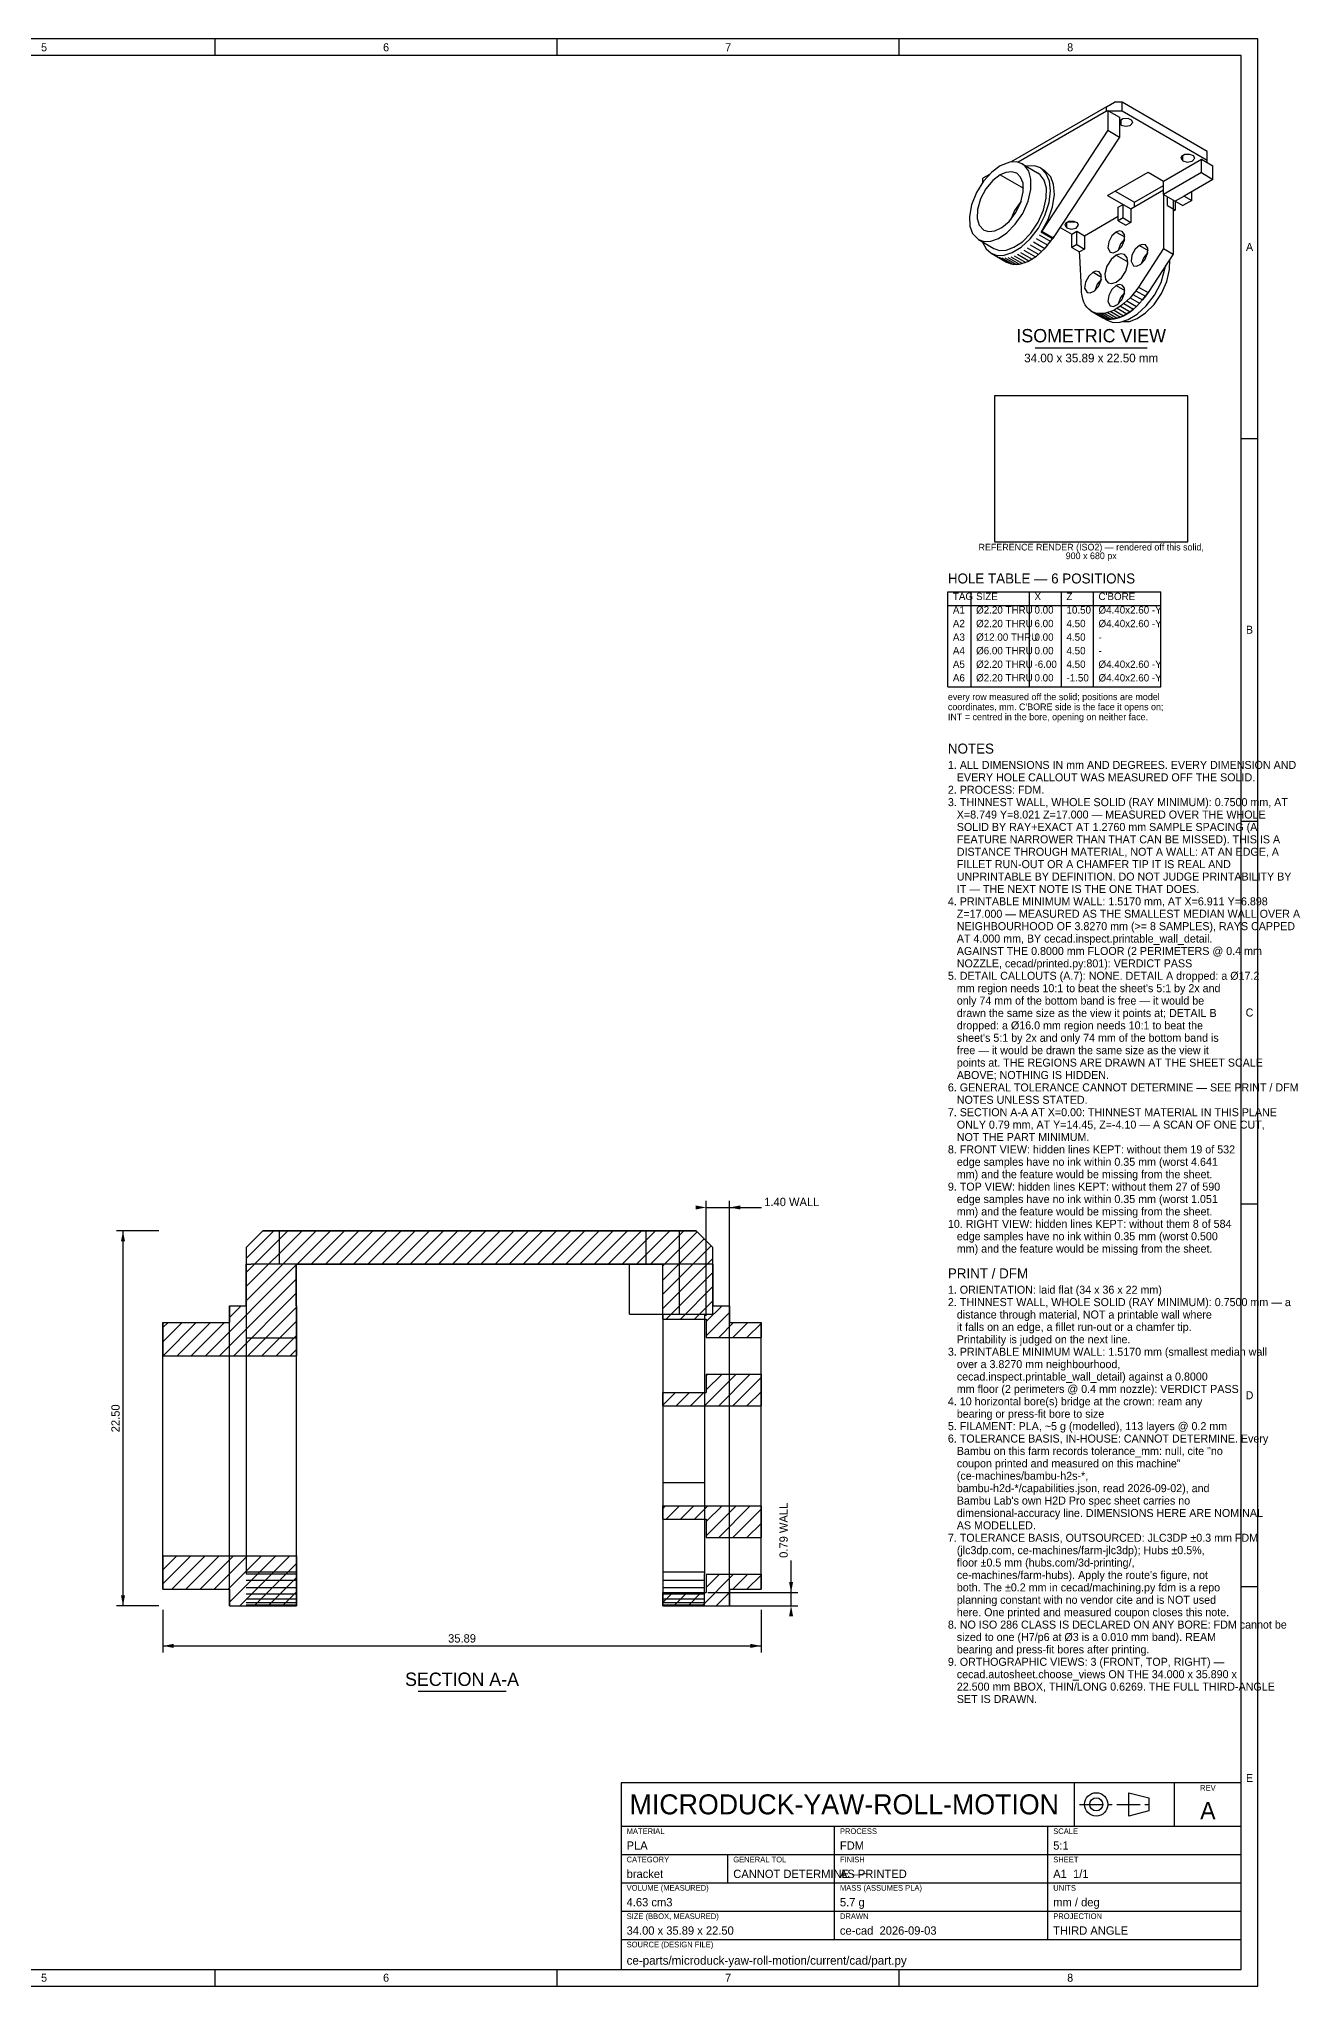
# Model space of a CAD drawing. Header units: millimetres. Extents: x 5 to 849, y 5 to 589.
# Drawn here: x 470 to 849, y 5 to 589 of the extents above; entities that cross this region are included whole.
import ezdxf
from ezdxf.enums import TextEntityAlignment as Align

# ---------------------------------------------------------------- set-up
doc = ezdxf.new("R2010")
doc.units = ezdxf.units.MM
doc.linetypes.add('CENTER', pattern=[11.2, 7, -1.4, 1.4, -1.4])
for name, color, linetype in [('CENTER', 4, 'CENTER'), ('DIM', 3, 'CONTINUOUS'), ('FRAME', 7, 'CONTINUOUS'), ('HATCH', 5, 'CONTINUOUS'), ('SECTION', 7, 'CONTINUOUS'), ('TEXT', 3, 'CONTINUOUS'), ('TITLE', 7, 'CONTINUOUS'), ('VISIBLE', 7, 'CONTINUOUS')]:
    doc.layers.add(name, color=color, linetype=linetype)

msp = doc.modelspace()

# ---------------------------------------------------------------- linework, layer by layer
at = {"layer": 'CENTER'}
msp.add_line((782.5, 59.5), (804.75, 59.5), dxfattribs=at)
at = {"layer": 'DIM'}
for p, q in [((670.5, 206.006247), (670.5, 240.525)), ((677.5, 206.006247), (677.5, 240.525)), ((670.5, 238.525), (677.5, 238.525)), ((677.5, 238.525), (687.1, 238.525)), ((506.3, 231.525), (493.5, 231.525)), ((495.5, 119.025), (495.5, 231.525)), ((695.95, 123.025), (695.95, 132.625)), ((670.952704, 123.025), (697.95, 123.025)), ((695.95, 119.067585), (695.95, 123.025)), ((506.3, 119.025), (493.5, 119.025)), ((507.5, 117.825), (507.5, 105.025)), ((670.952704, 119.067585), (697.95, 119.067585)), ((686.95, 117.825), (686.95, 105.025)), ((507.5, 107.025), (686.95, 107.025))]:
    msp.add_line(p, q, dxfattribs=at)
for points in [[(670.5, 238.525), (667.3, 239.133), (667.3, 237.917)], [(677.5, 238.525), (680.7, 237.917), (680.7, 239.133)], [(495.5, 231.525), (494.892, 228.325), (496.108, 228.325)], [(695.95, 123.025), (696.558, 126.225), (695.342, 126.225)], [(495.5, 119.025), (496.108, 122.225), (494.892, 122.225)], [(695.95, 119.067585), (695.342, 115.867585), (696.558, 115.867585)], [(507.5, 107.025), (510.7, 106.417), (510.7, 107.633)], [(686.95, 107.025), (683.75, 107.633), (683.75, 106.417)]]:
    msp.add_solid(points, dxfattribs=at)
at = {"layer": 'FRAME'}
for p, q in [((831, 584), (10, 584)), ((831, 10), (831, 584)), ((831, 66), (645, 66)), ((645, 66), (645, 10)), ((831, 10), (831, 66)), ((10, 10), (831, 10)), ((645, 10), (831, 10))]:
    msp.add_line(p, q, dxfattribs=at)
at = {"layer": 'HATCH'}
for p, q in [((532.5, 210.537994), (553.487006, 231.525)), ((532.5, 214.780635), (549.244365, 231.525)), ((532.5, 219.023275), (545.001725, 231.525)), ((532.5, 223.265916), (540.759084, 231.525)), ((547.729647, 221.525), (557.729647, 231.525)), ((551.972288, 221.525), (561.972288, 231.525)), ((556.214928, 221.525), (566.214928, 231.525)), ((560.457569, 221.525), (570.457569, 231.525)), ((564.70021, 221.525), (574.70021, 231.525)), ((568.94285, 221.525), (578.94285, 231.525)), ((573.185491, 221.525), (583.185491, 231.525)), ((577.428132, 221.525), (587.428132, 231.525)), ((581.670772, 221.525), (591.670772, 231.525)), ((585.913413, 221.525), (595.913413, 231.525)), ((590.156054, 221.525), (600.156054, 231.525)), ((594.398694, 221.525), (604.398694, 231.525)), ((598.641335, 221.525), (608.641335, 231.525)), ((602.883976, 221.525), (612.883976, 231.525)), ((607.126616, 221.525), (617.126616, 231.525)), ((611.369257, 221.525), (621.369257, 231.525)), ((615.611898, 221.525), (625.611898, 231.525)), ((619.854538, 221.525), (629.854538, 231.525)), ((624.097179, 221.525), (634.097179, 231.525)), ((628.33982, 221.525), (638.33982, 231.525)), ((632.582461, 221.525), (642.582461, 231.525)), ((636.825101, 221.525), (646.825101, 231.525)), ((641.067742, 221.525), (651.067742, 231.525)), ((645.310383, 221.525), (655.310383, 231.525)), ((649.553023, 221.525), (659.553023, 231.525)), ((653.795664, 221.525), (663.795664, 231.525)), ((657.5, 220.986695), (667.769152, 231.255848)), ((657.5, 216.744055), (669.890473, 229.134527)), ((657.5, 212.501414), (672.011793, 227.013207)), ((657.5, 208.258773), (672.5, 223.258773)), ((520.229647, 194.025), (547.5, 221.295353)), ((524.472288, 194.025), (547.5, 217.052712)), ((658.508867, 205.025), (672.5, 219.016133)), ((528.714928, 194.025), (547.5, 212.810072)), ((662.751508, 205.025), (672.5, 214.773492)), ((666.994149, 205.025), (672.5, 210.530851)), ((527.5, 205.537994), (530.987006, 209.025)), ((532.957569, 194.025), (547.55, 208.617431)), ((670.5, 204.288211), (675.236789, 209.025)), ((670.5, 200.04557), (677.5, 207.04557)), ((507.5, 198.265916), (513.259084, 204.025)), ((507.5, 202.508557), (509.016443, 204.025)), ((507.501725, 194.025), (517.501725, 204.025)), ((511.744365, 194.025), (521.744365, 204.025)), ((515.987006, 194.025), (525.987006, 204.025)), ((537.20021, 194.025), (547.55, 204.37479)), ((541.44285, 194.025), (547.55, 200.13215)), ((674.222071, 199.525), (678.722071, 204.025)), ((678.464712, 199.525), (682.964712, 204.025)), ((682.707352, 199.525), (686.95, 203.767648)), ((686.949993, 199.525), (686.95, 199.525007)), ((545.685491, 194.025), (547.55, 195.889509)), ((669.97943, 179.025), (679.47943, 188.525)), ((670.5, 183.788211), (675.236789, 188.525)), ((670.5, 188.030851), (670.994149, 188.525)), ((674.222071, 179.025), (683.722071, 188.525)), ((678.464712, 179.025), (686.95, 187.510288)), ((657.5, 179.273492), (661.251508, 183.025)), ((661.494149, 179.025), (665.494149, 183.025)), ((665.736789, 179.025), (669.736789, 183.025)), ((682.707352, 179.025), (686.95, 183.267648)), ((686.949993, 179.025), (686.95, 179.025007)), ((657.5, 148.258773), (658.266227, 149.025)), ((658.508867, 145.025), (662.508867, 149.025)), ((662.751508, 145.025), (666.751508, 149.025)), ((666.994149, 145.025), (670.994149, 149.025)), ((670.5, 140.04557), (679.47943, 149.025)), ((670.5, 144.288211), (675.236789, 149.025)), ((674.222071, 139.525), (683.722071, 149.025)), ((678.464712, 139.525), (686.95, 148.010288)), ((682.707352, 139.525), (686.95, 143.767648)), ((686.949993, 139.525), (686.95, 139.525007)), ((507.5, 125.644055), (515.880945, 134.025)), ((507.5, 129.886695), (511.638305, 134.025)), ((510.123586, 124.025), (520.123586, 134.025)), ((514.366227, 124.025), (524.366227, 134.025)), ((518.608867, 124.025), (528.608867, 134.025)), ((522.851508, 124.025), (532.851508, 134.025)), ((527.094149, 124.025), (537.094149, 134.025)), ((527.5, 120.188211), (541.336789, 134.025)), ((530.57943, 119.025), (545.57943, 134.025)), ((534.822071, 119.025), (547.55, 131.752929)), ((669.264656, 119.067585), (678.722071, 128.525)), ((670.5, 124.54557), (674.47943, 128.525)), ((678.464712, 124.025), (682.964712, 128.525)), ((539.064712, 119.025), (547.55, 127.510288)), ((543.307352, 119.025), (547.55, 123.267648)), ((657.5, 120.030851), (660.494149, 123.025)), ((660.779375, 119.067585), (664.736789, 123.025)), ((665.022016, 119.067585), (668.97943, 123.025)), ((673.464712, 119.025), (677.5, 123.060288)), ((682.707352, 124.025), (686.95, 128.267648)), ((686.949993, 124.025), (686.95, 124.025007)), ((547.549993, 119.025), (547.55, 119.025007))]:
    msp.add_line(p, q, dxfattribs=at)
at = {"layer": 'SECTION'}
for p, q in [((537.5, 231.525), (532.5, 226.525)), ((537.5, 231.525), (667.5, 231.525)), ((667.5, 231.525), (672.5, 226.525)), ((532.5, 226.525), (532.5, 221.525)), ((672.5, 221.575), (672.5, 226.525)), ((532.5, 209.025), (532.5, 221.525)), ((547.5, 221.525), (657.5, 221.525)), ((547.5, 209.025), (547.5, 221.525)), ((657.5, 205.025), (657.5, 221.525)), ((672.5, 221.525), (672.5, 221.575)), ((672.5, 221.525), (672.5, 209.025)), ((527.5, 209.025), (527.5, 204.025)), ((527.5, 209.025), (532.5, 209.025)), ((547.5, 209.025), (547.55, 209.025)), ((547.55, 209.025), (547.55, 194.025)), ((657.5, 205.025), (670.5, 205.025)), ((670.5, 205.025), (670.5, 199.525)), ((672.5, 209.025), (677.5, 209.025)), ((677.5, 209.025), (677.5, 204.025)), ((507.5, 204.025), (507.5, 194.025)), ((507.5, 204.025), (527.5, 204.025)), ((670.5, 199.525), (686.95, 199.525)), ((677.5, 204.025), (686.95, 204.025)), ((686.95, 204.025), (686.95, 199.525)), ((507.5, 194.025), (547.55, 194.025)), ((670.5, 188.525), (670.5, 183.025)), ((670.5, 188.525), (686.95, 188.525)), ((686.95, 188.525), (686.95, 179.025)), ((657.5, 179.025), (657.5, 183.025)), ((657.5, 183.025), (670.5, 183.025)), ((657.5, 179.025), (686.95, 179.025)), ((657.5, 145.025), (657.5, 149.025)), ((657.5, 149.025), (686.95, 149.025)), ((686.95, 149.025), (686.95, 139.525)), ((657.5, 145.025), (670.5, 145.025)), ((670.5, 145.025), (670.5, 139.525)), ((670.5, 139.525), (686.95, 139.525)), ((507.5, 134.025), (507.5, 124.025)), ((507.5, 134.025), (547.55, 134.025)), ((547.55, 134.025), (547.55, 119.025)), ((670.5, 128.525), (670.5, 123.025)), ((670.5, 128.525), (686.95, 128.525)), ((686.95, 128.525), (686.95, 124.025)), ((507.5, 124.025), (527.5, 124.025)), ((527.5, 124.025), (527.5, 119.025)), ((657.5, 119.067585), (657.5, 123.025)), ((657.5, 123.025), (670.5, 123.025)), ((677.5, 124.025), (686.95, 124.025)), ((677.5, 124.025), (677.5, 119.025)), ((527.5, 119.025), (547.55, 119.025)), ((669.95, 119.067585), (657.5, 119.067585)), ((669.95, 119.067585), (669.95, 119.025)), ((669.95, 119.025), (677.5, 119.025))]:
    msp.add_line(p, q, dxfattribs=at)
at = {"layer": 'TEXT'}
for p, q in [((769.2, 496.4), (802.8, 496.4)), ((584.025, 93.425), (610.425, 93.425))]:
    msp.add_line(p, q, dxfattribs=at)
at = {"layer": 'TITLE'}
for p, q in [((836, 589), (5, 589)), ((523.125, 584), (523.125, 589)), ((625.75, 584), (625.75, 589)), ((728.375, 584), (728.375, 589)), ((836, 5), (836, 589)), ((815, 482), (757, 482)), ((757, 482), (757, 438.177778)), ((815, 438.177778), (815, 482)), ((831, 469.2), (836, 469.2)), ((757, 438.177778), (815, 438.177778)), ((743, 423.177778), (806.84, 423.177778)), ((743, 394.687778), (743, 423.177778)), ((749.96, 394.687778), (749.96, 423.177778)), ((767.48, 394.687778), (767.48, 423.177778)), ((777.08, 394.687778), (777.08, 423.177778)), ((786.68, 394.687778), (786.68, 423.177778)), ((806.84, 394.687778), (806.84, 423.177778)), ((743, 419.107778), (806.84, 419.107778)), ((743, 394.687778), (806.84, 394.687778)), ((831, 354.4), (836, 354.4)), ((831, 239.6), (836, 239.6)), ((831, 124.8), (836, 124.8)), ((781, 53), (781, 66)), ((811, 53), (811, 66)), ((797.3, 56), (797.3, 63)), ((797.3, 63), (803.25, 61.46)), ((803.25, 61.46), (803.25, 57.54)), ((645, 53), (831, 53)), ((709, 19), (709, 53)), ((773, 19), (773, 53)), ((803.25, 57.54), (797.3, 56)), ((645, 44.5), (831, 44.5)), ((677, 36), (677, 44.5)), ((645, 36), (831, 36)), ((645, 27.5), (831, 27.5)), ((645, 19), (831, 19)), ((523.125, 5), (523.125, 10)), ((625.75, 5), (625.75, 10)), ((728.375, 5), (728.375, 10)), ((5, 5), (836, 5))]:
    msp.add_line(p, q, dxfattribs=at)
for radius in [3.5, 1.96]:
    msp.add_circle((787.5, 59.5), radius, dxfattribs=at)
at = {"layer": 'VISIBLE'}
for p, q in [((790.623602, 568.660183), (761.945106, 552.102646)), ((790.623602, 567.320366), (764.126276, 552.022128)), ((790.623602, 568.660183), (792.944233, 570)), ((790.623602, 567.320366), (790.623602, 568.660183)), ((790.623602, 567.320366), (790.971697, 567.521339)), ((790.971697, 567.521339), (791.319791, 567.320366)), ((790.971697, 567.521339), (790.971697, 561.599026)), ((795.264864, 567.320366), (791.319791, 567.320366)), ((791.319791, 567.320366), (794.452643, 565.511613)), ((795.264864, 570), (792.944233, 570)), ((795.264864, 567.320366), (795.264864, 570)), ((820.791806, 555.262013), (795.264864, 570)), ((820.791806, 552.582379), (795.264864, 567.320366)), ((790.971697, 561.599026), (771.153507, 531.34628)), ((790.971697, 561.599026), (794.452643, 559.5893)), ((794.452643, 565.511613), (794.452643, 559.5893)), ((795.52994, 565.036318), (794.452643, 564.295574)), ((794.452643, 563.646073), (794.974785, 563.133438)), ((794.974785, 563.133438), (794.974785, 564.808209)), ((794.974785, 563.133438), (796.255602, 562.790636)), ((797.057386, 565.097412), (795.52994, 565.036318)), ((796.255602, 562.790636), (797.737035, 563.060453)), ((798.12862, 564.630515), (797.057386, 565.097412)), ((797.737035, 563.060453), (798.476347, 563.970824)), ((798.476347, 563.970824), (798.12862, 564.630515)), ((794.452643, 559.5893), (774.634454, 529.336554)), ((820.791806, 552.582379), (820.791806, 555.262013)), ((756.169824, 549.027436), (753.688502, 546.298195)), ((758.714924, 550.907608), (756.169824, 549.027436)), ((761.566794, 552.035737), (758.714924, 550.907608)), ((762.14825, 549.164656), (760.349072, 548.946852)), ((763.581401, 552.126177), (761.566794, 552.035737)), ((763.637726, 548.715615), (762.14825, 549.164656)), ((765.27866, 551.557796), (763.581401, 552.126177)), ((766.089228, 550.956611), (765.27866, 551.557796)), ((765.27866, 551.557796), (769.919923, 548.878162)), ((767.248391, 549.334117), (766.089228, 550.956611)), ((768.94926, 550.921621), (766.53705, 550.831264)), ((767.910939, 546.958339), (767.248391, 549.334117)), ((770.74039, 550.299253), (768.94926, 550.921621)), ((772.525837, 548.573624), (770.74039, 550.299253)), ((770.74039, 550.299253), (771.900705, 549.629344)), ((773.850203, 547.636355), (771.900705, 549.629344)), ((790.913681, 542.03132), (803.096994, 549.06536)), ((803.096994, 549.06536), (807.738256, 546.385726)), ((807.738256, 546.385726), (819.051333, 552.917333)), ((813.092199, 553.701277), (812.939061, 553.252288)), ((812.939061, 553.252288), (813.539834, 552.414902)), ((814.094988, 554.317782), (813.092199, 553.701277)), ((813.539834, 552.414902), (813.539834, 554.089673)), ((813.539834, 552.414902), (814.820651, 552.0721)), ((815.622435, 554.378876), (814.094988, 554.317782)), ((814.820651, 552.0721), (816.302084, 552.341917)), ((816.693669, 553.911979), (815.622435, 554.378876)), ((816.302084, 552.341917), (817.041396, 553.252288)), ((817.041396, 553.252288), (816.693669, 553.911979)), ((819.051333, 552.917333), (820.791806, 551.912471)), ((819.051333, 548.897882), (819.051333, 552.917333)), ((820.791806, 551.912471), (820.791806, 552.582379)), ((820.791806, 551.925869), (822.532279, 550.921006)), ((822.532279, 546.888157), (822.532279, 550.921006)), ((753.688502, 546.298195), (751.576746, 542.919769)), ((754.429463, 544.050239), (752.793117, 540.997036)), ((755.484743, 548.372753), (753.493504, 547.223111)), ((753.493504, 546.03654), (753.493504, 547.223111)), ((756.520285, 546.551021), (754.429463, 544.050239)), ((758.714924, 548.227974), (756.520285, 546.551021)), ((760.349072, 548.946852), (758.714924, 548.227974)), ((758.714924, 548.227974), (765.676818, 544.208523)), ((764.814247, 547.586292), (763.637726, 548.715615)), ((765.539137, 545.719875), (764.814247, 547.586292)), ((764.887124, 540.033828), (765.616763, 543.120235)), ((765.616763, 543.120235), (765.539137, 545.719875)), ((767.062632, 540.320903), (767.89197, 543.876189)), ((767.89197, 543.876189), (767.910939, 546.958339)), ((770.73049, 548.276977), (769.919923, 548.878162)), ((771.889654, 546.654483), (770.73049, 548.276977)), ((772.552201, 544.278705), (771.889654, 546.654483)), ((773.461909, 546.383122), (772.525837, 548.573624)), ((772.533232, 541.196555), (772.552201, 544.278705)), ((773.376137, 539.897694), (773.798728, 543.447225)), ((773.798728, 543.447225), (773.461909, 546.383122)), ((774.711469, 545.337252), (773.850203, 547.636355)), ((774.94804, 542.301309), (774.711469, 545.337252)), ((793.234312, 543.371137), (799.03589, 540.021595)), ((797.875574, 538.011869), (807.738256, 543.706092)), ((799.03589, 540.021595), (807.738256, 545.045909)), ((819.051333, 548.897882), (807.738256, 542.366275)), ((807.738256, 542.366275), (807.738256, 546.385726)), ((822.532279, 546.888157), (813.850799, 541.875902)), ((816.17143, 540.536085), (816.17143, 543.215719)), ((819.051333, 548.897882), (822.532279, 546.888157)), ((750.117478, 539.26665), (749.467721, 535.784348)), ((751.576746, 542.919769), (750.117478, 539.26665)), ((751.894458, 537.86339), (751.814982, 535.135336)), ((752.793117, 540.997036), (751.894458, 537.86339)), ((763.027478, 537.562671), (761.737557, 534.692491)), ((764.98642, 540.319686), (763.027478, 537.562671)), ((763.384027, 536.921846), (764.887124, 540.033828)), ((764.385264, 539.594934), (764.659344, 539.436694)), ((765.443347, 536.689638), (767.062632, 540.320903)), ((770.084609, 534.010004), (771.703894, 537.641269)), ((771.703894, 537.641269), (772.533232, 541.196555)), ((772.130047, 536.035683), (773.376137, 539.897694)), ((773.047633, 534.810584), (774.408217, 538.684958)), ((774.408217, 538.684958), (774.94804, 542.301309)), ((790.913681, 542.03132), (795.554943, 539.351686)), ((794.090625, 538.506262), (795.554943, 539.351686)), ((794.090625, 534.486811), (794.090625, 538.506262)), ((795.554943, 539.365085), (797.887177, 538.018569)), ((795.554943, 539.351686), (795.554943, 539.365085)), ((795.554943, 535.332236), (795.554943, 539.351686)), ((795.554943, 539.351686), (797.875574, 538.011869)), ((797.875574, 538.011869), (797.875574, 533.992419)), ((799.03589, 538.681778), (799.03589, 540.021595)), ((807.738256, 542.366275), (807.738256, 526.164752)), ((807.738256, 542.366275), (811.219203, 540.356549)), ((808.898572, 539.016732), (808.898572, 541.696366)), ((808.898572, 539.016732), (810.639045, 538.011869)), ((810.639045, 540.691503), (810.639045, 538.011869)), ((810.639045, 538.011869), (811.219203, 537.676915)), ((810.639045, 538.011869), (810.639045, 524.489981)), ((811.219203, 537.676915), (810.639045, 537.341961)), ((813.850799, 541.875902), (811.219203, 540.356549)), ((811.219203, 540.356549), (813.539834, 539.016732)), ((811.219203, 540.356549), (811.219203, 537.676915)), ((816.17143, 540.536085), (813.539834, 539.016732)), ((813.850799, 541.875902), (816.17143, 540.536085)), ((749.467721, 535.784348), (749.610702, 532.842008)), ((749.610702, 532.842008), (750.396045, 530.630607)), ((751.814982, 535.135336), (752.425261, 533.111364)), ((752.425261, 533.111364), (753.792122, 531.662529)), ((753.792122, 531.662529), (755.281599, 531.213488)), ((757.080777, 531.431292), (759.15782, 532.42216)), ((759.15782, 532.42216), (761.357498, 534.27749)), ((760.705457, 530.869111), (763.225193, 533.424852)), ((761.357498, 534.27749), (763.384027, 536.921846)), ((763.225193, 533.424852), (765.443347, 536.689638)), ((767.657618, 529.004963), (770.148223, 532.271408)), ((767.866456, 530.745218), (770.084609, 534.010004)), ((770.148223, 532.271408), (772.130047, 536.035683)), ((770.976484, 531.094918), (773.047633, 534.810584)), ((776.697803, 532.486286), (780.180762, 530.475399)), ((778.282733, 533.604022), (778.129595, 533.155033)), ((778.129595, 533.155033), (778.730368, 532.317647)), ((779.285522, 534.220527), (778.282733, 533.604022)), ((778.730368, 532.317647), (778.730368, 533.992419)), ((778.730368, 532.317647), (780.011185, 531.974845)), ((779.095386, 534.159896), (781.266138, 534.159896)), ((780.812969, 534.281621), (779.285522, 534.220527)), ((780.011185, 531.974845), (781.492618, 532.244662)), ((781.884202, 533.814725), (780.812969, 534.281621)), ((781.492618, 532.244662), (782.231929, 533.155033)), ((782.231929, 533.155033), (781.884202, 533.814725)), ((783.965711, 529.981006), (794.090625, 535.826628)), ((795.554943, 535.332236), (794.090625, 534.486811)), ((794.090625, 534.486811), (796.411256, 533.146994)), ((795.554943, 535.332236), (797.875574, 533.992419)), ((797.875574, 533.992419), (796.411256, 533.146994)), ((750.396045, 530.630607), (752.151188, 528.820348)), ((752.151188, 528.820348), (753.848448, 528.251967)), ((752.151188, 528.820348), (756.792451, 526.140714)), ((753.409579, 528.093816), (754.452714, 526.067579)), ((753.848448, 528.251967), (755.863055, 528.342407)), ((754.452714, 526.067579), (755.971984, 524.719623)), ((755.281599, 531.213488), (757.080777, 531.431292)), ((755.863055, 528.342407), (758.181046, 529.180044)), ((756.792451, 526.140714), (758.48971, 525.572333)), ((758.181046, 529.180044), (760.705457, 530.869111)), ((758.48971, 525.572333), (760.504317, 525.662773)), ((760.504317, 525.662773), (762.822308, 526.50041)), ((762.296404, 524.901475), (764.951021, 526.513314)), ((762.822308, 526.50041), (765.346719, 528.189477)), ((764.951021, 526.513314), (767.657618, 529.004963)), ((765.346719, 528.189477), (767.866456, 530.745218)), ((765.800203, 525.613775), (769.28115, 523.60405)), ((766.768437, 526.36504), (770.249383, 524.355314)), ((767.716739, 527.209011), (771.197686, 525.199286)), ((768.636717, 528.13822), (772.117663, 526.128495)), ((769.520228, 529.144442), (773.001174, 527.134716)), ((769.603886, 523.826981), (772.310484, 526.31863)), ((770.359452, 530.21877), (773.840398, 528.209045)), ((771.153507, 531.34628), (770.976484, 531.094918)), ((770.976484, 531.094918), (774.45743, 529.085192)), ((771.153507, 531.34628), (774.634454, 529.336554)), ((772.310484, 526.31863), (774.910408, 529.757802)), ((774.634454, 529.336554), (774.45743, 529.085192)), ((780.180762, 530.475399), (781.64508, 531.320823)), ((780.180762, 526.455948), (780.180762, 530.475399)), ((781.64508, 527.301372), (780.180762, 526.455948)), ((780.180762, 526.455948), (782.517356, 525.106915)), ((781.64508, 531.320823), (783.965711, 529.981006)), ((781.64508, 527.301372), (781.64508, 531.320823)), ((781.64508, 527.301372), (783.965711, 525.961556)), ((783.965711, 525.961556), (782.516656, 525.124943)), ((783.965711, 529.981006), (783.965711, 525.961556)), ((791.238626, 528.123296), (790.988432, 526.32961)), ((790.988432, 526.32961), (791.719363, 525.00432)), ((792.23474, 529.929902), (791.238626, 528.123296)), ((793.524391, 531.078317), (792.23474, 529.929902)), ((794.375769, 531.401088), (793.524391, 531.078317)), ((793.524391, 531.078317), (796.077085, 529.604518)), ((793.885388, 525.421167), (795.147616, 526.792985)), ((794.786139, 527.516061), (794.041427, 525.542728)), ((795.329418, 531.257118), (794.375769, 531.401088)), ((796.024175, 528.976948), (794.786139, 527.516061)), ((795.147616, 526.792985), (795.965762, 528.679274)), ((795.990478, 530.315794), (795.329418, 531.257118)), ((795.965762, 528.679274), (795.990478, 530.315794)), ((799.196633, 525.910451), (798.200519, 524.103845)), ((800.486284, 527.058866), (799.196633, 525.910451)), ((807.738256, 526.164752), (800.161396, 514.598568)), ((801.337662, 527.381637), (800.486284, 527.058866)), ((800.486284, 527.058866), (803.038978, 525.585067)), ((802.291311, 527.237667), (801.337662, 527.381637)), ((802.952372, 526.296344), (802.291311, 527.237667)), ((802.927655, 524.659823), (802.952372, 526.296344)), ((807.738256, 526.164752), (810.639045, 524.489981)), ((755.971984, 524.719623), (757.763113, 524.097255)), ((755.971984, 524.719623), (760.624849, 522.03329)), ((757.601033, 523.811456), (761.08198, 521.80173)), ((757.763113, 524.097255), (759.87424, 524.130819)), ((758.366976, 523.543246), (761.847923, 521.533521)), ((759.187346, 523.392719), (762.668293, 521.382993)), ((759.87424, 524.130819), (762.296404, 524.901475)), ((760.054884, 523.361206), (763.53583, 521.35148)), ((760.624849, 522.03329), (762.415979, 521.410922)), ((760.96191, 523.448985), (764.442856, 521.43926)), ((761.900396, 523.655281), (765.381343, 521.645555)), ((762.415979, 521.410922), (764.527105, 521.444486)), ((762.862037, 523.978267), (766.342984, 521.968541)), ((763.838322, 524.415084), (767.319268, 522.405358)), ((764.527105, 521.444486), (766.949269, 522.215142)), ((764.820608, 524.961867), (768.301555, 522.952141)), ((766.949269, 522.215142), (769.603886, 523.826981)), ((782.567531, 523.814499), (782.516656, 525.124943)), ((783.081551, 514.062641), (782.567531, 523.814499)), ((790.700341, 520.811311), (790.070463, 518.597524)), ((791.999195, 522.824326), (790.700341, 520.811311)), ((791.719363, 525.00432), (792.673013, 524.86035)), ((793.524391, 524.111268), (791.999195, 522.824326)), ((792.673013, 524.86035), (793.885388, 525.421167)), ((794.892791, 524.577712), (793.524391, 524.111268)), ((793.524391, 524.111268), (797.005337, 522.101543)), ((795.985792, 524.355089), (794.892791, 524.577712)), ((796.807519, 523.323026), (795.985792, 524.355089)), ((796.351825, 519.379711), (796.979015, 521.592975)), ((796.979015, 521.592975), (796.807519, 523.323026)), ((798.200519, 524.103845), (797.950326, 522.31016)), ((797.950326, 522.31016), (798.681257, 520.984869)), ((798.681257, 520.984869), (799.634906, 520.840899)), ((799.634906, 520.840899), (800.847282, 521.401716)), ((800.847282, 521.401716), (802.109509, 522.773534)), ((801.748032, 523.49661), (801.00332, 521.523277)), ((802.986068, 524.957497), (801.748032, 523.49661)), ((802.109509, 522.773534), (802.927655, 524.659823)), ((810.639045, 524.489981), (803.062185, 512.923796)), ((806.939513, 515.938428), (808.429899, 521.117688)), ((808.701055, 516.262258), (809.533928, 519.818795)), ((809.533928, 519.818795), (809.563096, 522.84753)), ((783.127764, 512.956149), (783.081551, 514.062641)), ((784.276733, 516.064943), (784.026539, 514.271258)), ((784.026539, 514.271258), (784.75747, 512.945967)), ((785.272846, 517.871549), (784.276733, 516.064943)), ((786.562498, 519.019964), (785.272846, 517.871549)), ((787.413876, 519.342735), (786.562498, 519.019964)), ((786.562498, 519.019964), (789.115192, 517.546165)), ((786.923495, 513.362814), (788.185722, 514.734633)), ((787.824246, 515.457708), (787.079534, 513.484375)), ((788.367525, 519.198765), (787.413876, 519.342735)), ((789.062282, 516.918595), (787.824246, 515.457708)), ((788.185722, 514.734633), (789.003869, 516.620921)), ((789.028585, 518.257442), (788.367525, 519.198765)), ((789.003869, 516.620921), (789.028585, 518.257442)), ((790.070463, 518.597524), (790.239619, 516.86506)), ((790.239619, 516.86506), (791.06299, 515.828546)), ((791.06299, 515.828546), (792.155991, 515.605923)), ((792.155991, 515.605923), (793.529329, 516.075221)), ((793.524391, 515.000513), (792.23474, 513.852098)), ((794.375769, 515.323284), (793.524391, 515.000513)), ((793.524391, 515.000513), (796.077085, 513.526714)), ((793.529329, 516.075221), (795.054527, 517.364947)), ((795.329418, 515.179315), (794.375769, 515.323284)), ((795.054527, 517.364947), (796.351825, 519.379711)), ((795.990478, 514.237991), (795.329418, 515.179315)), ((795.965762, 512.60147), (795.990478, 514.237991)), ((800.161396, 514.598568), (799.36734, 513.471058)), ((800.161396, 514.598568), (803.062185, 512.923796)), ((804.957689, 512.174153), (806.939513, 515.938428)), ((807.078704, 512.631639), (808.701055, 516.262258)), ((783.265995, 511.912812), (783.127764, 512.956149)), ((783.495021, 510.941866), (783.265995, 511.912812)), ((783.812813, 510.051903), (783.495021, 510.941866)), ((784.21656, 509.250801), (783.812813, 510.051903)), ((784.702688, 508.54565), (784.21656, 509.250801)), ((785.266895, 507.942691), (784.702688, 508.54565)), ((784.75747, 512.945967), (785.711119, 512.801998)), ((785.711119, 512.801998), (786.923495, 513.362814)), ((791.238626, 512.045492), (790.988432, 510.251807)), ((790.988432, 510.251807), (791.719363, 508.926516)), ((792.23474, 513.852098), (791.238626, 512.045492)), ((791.719363, 508.926516), (792.673013, 508.782547)), ((792.673013, 508.782547), (793.885388, 509.343364)), ((793.828497, 508.214154), (792.84621, 507.667372)), ((794.808092, 508.866063), (793.828497, 508.214154)), ((793.828497, 508.214154), (796.717683, 506.546082)), ((793.885388, 509.343364), (795.147616, 510.715182)), ((794.786139, 511.438257), (794.041427, 509.464924)), ((796.024175, 512.899145), (794.786139, 511.438257)), ((795.776325, 509.617328), (794.808092, 508.866063)), ((794.808092, 508.866063), (797.697278, 507.197991)), ((795.147616, 510.715182), (795.965762, 512.60147)), ((796.724628, 510.461299), (795.776325, 509.617328)), ((795.776325, 509.617328), (798.665511, 507.949255)), ((797.644605, 511.390508), (796.724628, 510.461299)), ((796.724628, 510.461299), (799.613813, 508.793227)), ((798.528116, 512.396729), (797.644605, 511.390508)), ((797.644605, 511.390508), (800.533791, 509.722436)), ((799.36734, 513.471058), (798.528116, 512.396729)), ((798.528116, 512.396729), (801.417302, 510.728657)), ((799.613813, 508.793227), (798.665511, 507.949255)), ((798.665511, 507.949255), (799.613813, 508.793227)), ((799.36734, 513.471058), (802.256526, 511.802986)), ((800.533791, 509.722436), (799.613813, 508.793227)), ((799.613813, 508.793227), (800.533791, 509.722436)), ((799.613813, 508.793227), (799.625416, 508.786528)), ((799.760487, 506.41606), (802.467085, 508.907708)), ((801.417302, 510.728657), (800.533791, 509.722436)), ((800.533791, 509.722436), (801.417302, 510.728657)), ((800.533791, 509.722436), (800.545394, 509.715736)), ((802.256526, 511.802986), (801.417302, 510.728657)), ((801.417302, 510.728657), (802.256526, 511.802986)), ((801.417302, 510.728657), (801.428905, 510.721958)), ((802.873558, 512.679133), (802.256526, 511.802986)), ((802.256526, 511.802986), (802.873558, 512.679133)), ((802.256526, 511.802986), (802.268129, 511.796287)), ((802.338248, 506.817019), (804.858597, 509.369261)), ((802.467085, 508.907708), (804.957689, 512.174153)), ((802.873558, 512.679133), (802.885161, 512.672434)), ((803.062185, 512.923796), (802.885161, 512.672434)), ((804.858597, 509.369261), (807.078704, 512.631639)), ((785.904186, 507.44726), (785.266895, 507.942691)), ((786.608922, 507.063743), (785.904186, 507.44726)), ((785.904186, 507.44726), (788.793372, 505.779188)), ((787.374865, 506.795534), (786.608922, 507.063743)), ((786.608922, 507.063743), (789.498108, 505.395671)), ((788.195235, 506.645007), (787.374865, 506.795534)), ((787.374865, 506.795534), (790.26405, 505.127462)), ((789.062772, 506.613493), (788.195235, 506.645007)), ((788.195235, 506.645007), (791.084421, 504.976934)), ((789.498108, 505.395671), (788.793372, 505.779188)), ((788.793372, 505.779188), (789.029374, 505.633931)), ((789.029374, 505.633931), (789.498108, 505.395671)), ((789.029374, 505.633931), (790.78145, 504.622369)), ((789.969798, 506.701273), (789.062772, 506.613493)), ((789.062772, 506.613493), (791.951958, 504.945421)), ((790.26405, 505.127462), (789.498108, 505.395671)), ((789.498108, 505.395671), (790.26405, 505.127462)), ((789.498108, 505.395671), (789.509711, 505.388972)), ((790.908285, 506.907568), (789.969798, 506.701273)), ((789.969798, 506.701273), (792.858984, 505.033201)), ((791.084421, 504.976934), (790.26405, 505.127462)), ((790.26405, 505.127462), (791.084421, 504.976934)), ((790.26405, 505.127462), (790.275653, 505.120763)), ((790.78145, 504.622369), (792.57258, 504)), ((791.869926, 507.230554), (790.908285, 506.907568)), ((790.908285, 506.907568), (793.797471, 505.239496)), ((791.951958, 504.945421), (791.084421, 504.976934)), ((791.084421, 504.976934), (791.951958, 504.945421)), ((791.084421, 504.976934), (791.096024, 504.970235)), ((792.84621, 507.667372), (791.869926, 507.230554)), ((791.869926, 507.230554), (794.759112, 505.562482)), ((792.858984, 505.033201), (791.951958, 504.945421)), ((791.951958, 504.945421), (792.858984, 505.033201)), ((791.951958, 504.945421), (791.963561, 504.938722)), ((792.57258, 504), (794.683706, 504.033565)), ((792.84621, 507.667372), (795.735396, 505.999299)), ((793.797471, 505.239496), (792.858984, 505.033201)), ((792.858984, 505.033201), (793.797471, 505.239496)), ((792.858984, 505.033201), (792.870587, 505.026502)), ((794.759112, 505.562482), (793.797471, 505.239496)), ((793.797471, 505.239496), (794.759112, 505.562482)), ((793.797471, 505.239496), (793.809074, 505.232797)), ((794.683706, 504.033565), (797.10587, 504.80422)), ((795.735396, 505.999299), (794.759112, 505.562482)), ((794.759112, 505.562482), (795.735396, 505.999299)), ((794.759112, 505.562482), (794.770715, 505.555783)), ((795.484274, 504.210013), (797.497522, 504.297504)), ((796.717683, 506.546082), (795.735396, 505.999299)), ((795.735396, 505.999299), (796.717683, 506.546082)), ((795.735396, 505.999299), (795.746999, 505.9926)), ((797.697278, 507.197991), (796.717683, 506.546082)), ((796.717683, 506.546082), (797.697278, 507.197991)), ((796.717683, 506.546082), (796.729286, 506.539383)), ((797.10587, 504.80422), (799.760487, 506.41606)), ((797.497522, 504.297504), (799.814349, 505.131711)), ((798.665511, 507.949255), (797.697278, 507.197991)), ((797.697278, 507.197991), (798.665511, 507.949255)), ((797.697278, 507.197991), (797.708881, 507.191292)), ((798.665511, 507.949255), (798.677114, 507.942556)), ((799.814349, 505.131711), (802.338248, 506.817019)), ((815, 482), (757, 482)), ((757, 482), (757, 438.177778)), ((815, 438.177778), (815, 482)), ((757, 438.177778), (815, 438.177778)), ((542.5, 231.525), (537.5, 231.525)), ((542.5, 221.525), (542.5, 231.525)), ((652.5, 231.525), (542.5, 231.525)), ((662.5, 231.525), (652.5, 231.525)), ((652.5, 221.525), (652.5, 231.525)), ((667.5, 231.525), (662.5, 231.525)), ((662.5, 221.575), (662.5, 231.525)), ((532.5, 221.525), (534, 221.525)), ((532.5, 221.525), (532.5, 199.4238)), ((542.5, 221.525), (534, 221.525)), ((652.5, 221.525), (542.5, 221.525)), ((547.5, 221.525), (547.5, 199.4238)), ((647.5, 206.525), (647.5, 221.525)), ((655, 221.525), (652.5, 221.525)), ((655, 221.525), (655, 221.575)), ((655, 221.575), (662.5, 221.575)), ((662.5, 206.525), (662.5, 221.575)), ((662.5, 221.575), (672.5, 221.575)), ((672.5, 221.525), (662.5, 221.525)), ((672.5, 206.525), (672.5, 221.525)), ((527.5, 119.025), (527.5, 209.025)), ((547.55, 119.025), (547.55, 209.025)), ((647.5, 206.525), (662.5, 206.525)), ((657.5, 206.525), (657.5, 156.0633)), ((662.5, 206.525), (672.5, 206.525)), ((670, 206.525), (670, 156.0633)), ((677.5, 119.025), (677.5, 209.025)), ((507.5, 124.025), (507.5, 204.025)), ((532.5, 199.4238), (547.5, 199.4238)), ((532.5, 199.4238), (532.5, 129.225)), ((547.5, 199.4238), (547.5, 129.225)), ((686.95, 124.025), (686.95, 204.025)), ((657.5, 156.0633), (657.5, 129.225)), ((657.5, 156.0633), (670, 156.0633)), ((670, 156.0633), (670, 129.225)), ((532.5, 129.225), (532.5, 128.668365)), ((532.5, 129.225), (547.5, 129.225)), ((532.5, 128.668365), (547.5, 128.668365)), ((547.5, 129.225), (547.5, 128.668365)), ((657.5, 129.225), (657.5, 126.72816)), ((657.5, 129.225), (670, 129.225)), ((669.95, 128.668365), (670, 128.668365)), ((669.95, 126.72816), (669.95, 128.668365)), ((670, 129.225), (670, 128.668365)), ((532.5, 126.72816), (547.5, 126.72816)), ((532.5, 124.527104), (547.5, 124.527104)), ((532.5, 122.675634), (547.5, 122.675634)), ((657.5, 126.72816), (657.5, 124.527104)), ((657.5, 126.72816), (669.95, 126.72816)), ((657.5, 124.527104), (657.5, 122.675634)), ((657.5, 124.527104), (669.95, 124.527104)), ((657.5, 122.675634), (657.5, 121.190136)), ((657.5, 122.675634), (669.95, 122.675634)), ((669.95, 124.527104), (669.95, 126.72816)), ((669.95, 126.72816), (670, 126.72816)), ((669.95, 122.675634), (669.95, 124.527104)), ((669.95, 124.527104), (670, 124.527104)), ((669.95, 121.190136), (669.95, 122.675634)), ((669.95, 122.675634), (670, 122.675634)), ((532.5, 121.190136), (547.5, 121.190136)), ((532.5, 120.083757), (547.5, 120.083757)), ((532.5, 119.36629), (547.5, 119.36629)), ((532.5, 119.044085), (547.5, 119.044085)), ((657.5, 121.190136), (657.5, 120.083757)), ((657.5, 121.190136), (669.95, 121.190136)), ((657.5, 120.083757), (657.5, 119.36629)), ((657.5, 120.083757), (669.95, 120.083757)), ((657.5, 119.36629), (657.5, 119.044085)), ((657.5, 119.36629), (669.95, 119.36629)), ((657.5, 119.044085), (669.95, 119.044085)), ((669.95, 120.083757), (669.95, 121.190136)), ((669.95, 121.190136), (670, 121.190136)), ((669.95, 119.36629), (669.95, 120.083757)), ((669.95, 120.083757), (670, 120.083757)), ((669.95, 119.044085), (669.95, 119.36629)), ((669.95, 119.36629), (670, 119.36629)), ((669.95, 119.025), (669.95, 119.044085)), ((669.95, 119.044085), (670, 119.044085))]:
    msp.add_line(p, q, dxfattribs=at)

# ---------------------------------------------------------------- texts
at = {"layer": 'TEXT'}
for s, height, p in [('ISOMETRIC VIEW', 4, (786, 498)), ('34.00 x 35.89 x 22.50 mm', 2.6, (786, 492)), ('REFERENCE RENDER (ISO2) — rendered off this solid,', 2, (786, 435.577778)), ('900 x 680 px', 2, (786, 432.977778)), ('35.89', 2.5, (597.225, 108.025)), ('SECTION A-A', 4, (597.225, 95.025)), ('A', 5.2, (821, 55))]:
    msp.add_text(s, height=height, dxfattribs=at).set_placement(p, align=Align.CENTER)
for s, height, p in [('HOLE TABLE — 6 POSITIONS', 3, (743, 425.677778)), ('A1', 2.2, (744.5, 416.637778)), ('A2', 2.2, (744.5, 412.567778)), ('Ø2.20 THRU', 2.2, (751.46, 416.637778)), ('Ø2.20 THRU', 2.2, (751.46, 412.567778)), ('0.00', 2.2, (768.98, 416.637778)), ('6.00', 2.2, (768.98, 412.567778)), ('4.50', 2.2, (778.58, 412.567778)), ('10.50', 2.2, (778.58, 416.637778)), ('Ø4.40x2.60 -Y', 2.2, (788.18, 416.637778)), ('Ø4.40x2.60 -Y', 2.2, (788.18, 412.567778)), ('A3', 2.2, (744.5, 408.497778)), ('Ø12.00 THRU', 2.2, (751.46, 408.497778)), ('0.00', 2.2, (768.98, 408.497778)), ('4.50', 2.2, (778.58, 408.497778)), ('-', 2.2, (788.18, 408.497778)), ('A4', 2.2, (744.5, 404.427778)), ('Ø6.00 THRU', 2.2, (751.46, 404.427778)), ('0.00', 2.2, (768.98, 404.427778)), ('4.50', 2.2, (778.58, 404.427778)), ('-', 2.2, (788.18, 404.427778)), ('A5', 2.2, (744.5, 400.357778)), ('A6', 2.2, (744.5, 396.287778)), ('Ø2.20 THRU', 2.2, (751.46, 400.357778)), ('Ø2.20 THRU', 2.2, (751.46, 396.287778)), ('0.00', 2.2, (768.98, 396.287778)), ('-6.00', 2.2, (768.98, 400.357778)), ('4.50', 2.2, (778.58, 400.357778)), ('-1.50', 2.2, (778.58, 396.287778)), ('Ø4.40x2.60 -Y', 2.2, (788.18, 400.357778)), ('Ø4.40x2.60 -Y', 2.2, (788.18, 396.287778)), ('NOTES', 3, (743, 374.653816)), ('1. ALL DIMENSIONS IN mm AND DEGREES. EVERY DIMENSION AND', 2.4, (743, 370.053816)), ('   EVERY HOLE CALLOUT WAS MEASURED OFF THE SOLID.', 2.4, (743, 366.333816)), ('2. PROCESS: FDM.', 2.4, (743, 362.613816)), ('3. THINNEST WALL, WHOLE SOLID (RAY MINIMUM): 0.7500 mm, AT', 2.4, (743, 358.893816)), ('   X=8.749 Y=8.021 Z=17.000 — MEASURED OVER THE WHOLE', 2.4, (743, 355.173816)), ('   SOLID BY RAY+EXACT AT 1.2760 mm SAMPLE SPACING (A', 2.4, (743, 351.453816)), ('   FEATURE NARROWER THAN THAT CAN BE MISSED). THIS IS A', 2.4, (743, 347.733816)), ('   DISTANCE THROUGH MATERIAL, NOT A WALL: AT AN EDGE, A', 2.4, (743, 344.013816)), ('   UNPRINTABLE BY DEFINITION. DO NOT JUDGE PRINTABILITY BY', 2.4, (743, 336.573816)), ('   FILLET RUN-OUT OR A CHAMFER TIP IT IS REAL AND', 2.4, (743, 340.293816)), ('   IT — THE NEXT NOTE IS THE ONE THAT DOES.', 2.4, (743, 332.853816)), ('4. PRINTABLE MINIMUM WALL: 1.5170 mm, AT X=6.911 Y=6.898', 2.4, (743, 329.133816)), ('   Z=17.000 — MEASURED AS THE SMALLEST MEDIAN WALL OVER A', 2.4, (743, 325.413816)), ('   NEIGHBOURHOOD OF 3.8270 mm (>= 8 SAMPLES), RAYS CAPPED', 2.4, (743, 321.693816)), ('   AT 4.000 mm, BY cecad.inspect.printable_wall_detail.', 2.4, (743, 317.973816)), ('   AGAINST THE 0.8000 mm FLOOR (2 PERIMETERS @ 0.4 mm', 2.4, (743, 314.253816)), ('   NOZZLE, cecad/printed.py:801): VERDICT PASS', 2.4, (743, 310.533816)), ('5. DETAIL CALLOUTS (A.7): NONE. DETAIL A dropped: a Ø17.2', 2.4, (743, 306.813816)), ("   mm region needs 10:1 to beat the sheet's 5:1 by 2x and", 2.4, (743, 303.093816)), ('   only 74 mm of the bottom band is free — it would be', 2.4, (743, 299.373816)), ('   drawn the same size as the view it points at; DETAIL B', 2.4, (743, 295.653816)), ('   dropped: a Ø16.0 mm region needs 10:1 to beat the', 2.4, (743, 291.933816)), ('   free — it would be drawn the same size as the view it', 2.4, (743, 284.493816)), ("   sheet's 5:1 by 2x and only 74 mm of the bottom band is", 2.4, (743, 288.213816)), ('   points at. THE REGIONS ARE DRAWN AT THE SHEET SCALE', 2.4, (743, 280.773816)), ('6. GENERAL TOLERANCE CANNOT DETERMINE — SEE PRINT / DFM', 2.4, (743, 273.333816)), ('   ABOVE; NOTHING IS HIDDEN.', 2.4, (743, 277.053816)), ('   NOTES UNLESS STATED.', 2.4, (743, 269.613816)), ('7. SECTION A-A AT X=0.00: THINNEST MATERIAL IN THIS PLANE', 2.4, (743, 265.893816)), ('   ONLY 0.79 mm, AT Y=14.45, Z=-4.10 — A SCAN OF ONE CUT,', 2.4, (743, 262.173816)), ('8. FRONT VIEW: hidden lines KEPT: without them 19 of 532', 2.4, (743, 254.733816)), ('   NOT THE PART MINIMUM.', 2.4, (743, 258.453816)), ('   edge samples have no ink within 0.35 mm (worst 4.641', 2.4, (743, 251.013816)), ('9. TOP VIEW: hidden lines KEPT: without them 27 of 590', 2.4, (743, 243.573816)), ('   mm) and the feature would be missing from the sheet.', 2.4, (743, 247.293816)), ('1.40 WALL', 2.5, (687.9, 238.925)), ('   edge samples have no ink within 0.35 mm (worst 1.051', 2.4, (743, 239.853816)), ('10. RIGHT VIEW: hidden lines KEPT: without them 8 of 584', 2.4, (743, 232.413816)), ('   mm) and the feature would be missing from the sheet.', 2.4, (743, 236.133816)), ('   edge samples have no ink within 0.35 mm (worst 0.500', 2.4, (743, 228.693816)), ('   mm) and the feature would be missing from the sheet.', 2.4, (743, 224.973816)), ('PRINT / DFM', 3, (743, 217.253816)), ('2. THINNEST WALL, WHOLE SOLID (RAY MINIMUM): 0.7500 mm — a', 2.4, (743, 208.933816)), ('1. ORIENTATION: laid flat (34 x 36 x 22 mm)', 2.4, (743, 212.653816)), ('   distance through material, NOT a printable wall where', 2.4, (743, 205.213816)), ('   it falls on an edge, a fillet run-out or a chamfer tip.', 2.4, (743, 201.493816)), ('   Printability is judged on the next line.', 2.4, (743, 197.773816)), ('3. PRINTABLE MINIMUM WALL: 1.5170 mm (smallest median wall', 2.4, (743, 194.053816)), ('   over a 3.8270 mm neighbourhood,', 2.4, (743, 190.333816)), ('   cecad.inspect.printable_wall_detail) against a 0.8000', 2.4, (743, 186.613816)), ('4. 10 horizontal bore(s) bridge at the crown: ream any', 2.4, (743, 179.173816)), ('   mm floor (2 perimeters @ 0.4 mm nozzle): VERDICT PASS', 2.4, (743, 182.893816)), ('   bearing or press-fit bore to size', 2.4, (743, 175.453816)), ('5. FILAMENT: PLA, ~5 g (modelled), 113 layers @ 0.2 mm', 2.4, (743, 171.733816)), ('6. TOLERANCE BASIS, IN-HOUSE: CANNOT DETERMINE. Every', 2.4, (743, 168.013816)), ('   Bambu on this farm records tolerance_mm: null, cite "no', 2.4, (743, 164.293816)), ('   coupon printed and measured on this machine"', 2.4, (743, 160.573816)), ('   (ce-machines/bambu-h2s-*,', 2.4, (743, 156.853816)), ('   bambu-h2d-*/capabilities.json, read 2026-09-02), and', 2.4, (743, 153.133816)), ("   Bambu Lab's own H2D Pro spec sheet carries no", 2.4, (743, 149.413816)), ('   dimensional-accuracy line. DIMENSIONS HERE ARE NOMINAL', 2.4, (743, 145.693816)), ('7. TOLERANCE BASIS, OUTSOURCED: JLC3DP ±0.3 mm FDM', 2.4, (743, 138.253816)), ('   AS MODELLED.', 2.4, (743, 141.973816)), ('   (jlc3dp.com, ce-machines/farm-jlc3dp); Hubs ±0.5%,', 2.4, (743, 134.533816)), ('   floor ±0.5 mm (hubs.com/3d-printing/,', 2.4, (743, 130.813816)), ("   ce-machines/farm-hubs). Apply the route's figure, not", 2.4, (743, 127.093816)), ('   both. The ±0.2 mm in cecad/machining.py fdm is a repo', 2.4, (743, 123.373816)), ('   planning constant with no vendor cite and is NOT used', 2.4, (743, 119.653816)), ('   here. One printed and measured coupon closes this note.', 2.4, (743, 115.933816)), ('8. NO ISO 286 CLASS IS DECLARED ON ANY BORE: FDM cannot be', 2.4, (743, 112.213816)), ('   sized to one (H7/p6 at Ø3 is a 0.010 mm band). REAM', 2.4, (743, 108.493816)), ('   bearing and press-fit bores after printing.', 2.4, (743, 104.773816)), ('9. ORTHOGRAPHIC VIEWS: 3 (FRONT, TOP, RIGHT) —', 2.4, (743, 101.053816)), ('   cecad.autosheet.choose_views ON THE 34.000 x 35.890 x', 2.4, (743, 97.333816)), ('   22.500 mm BBOX, THIN/LONG 0.6269. THE FULL THIRD-ANGLE', 2.4, (743, 93.613816)), ('   SET IS DRAWN.', 2.4, (743, 89.893816)), ('PLA', 2.5, (646.6, 45.9)), ('FDM', 2.5, (710.6, 45.9)), ('5:1', 2.5, (774.6, 45.9)), ('bracket', 2.5, (646.6, 37.4)), ('CANNOT DETERMINE —~', 2.5, (678.6, 37.4)), ('AS PRINTED', 2.5, (710.6, 37.4)), ('A1  1/1', 2.5, (774.6, 37.4)), ('4.63 cm3', 2.5, (646.6, 28.9)), ('5.7 g', 2.5, (710.6, 28.9)), ('mm / deg', 2.5, (774.6, 28.9)), ('34.00 x 35.89 x 22.50', 2.5, (646.6, 20.4)), ('ce-cad  2026-09-03', 2.5, (710.6, 20.4)), ('THIRD ANGLE', 2.5, (774.6, 20.4)), ('ce-parts/microduck-yaw-roll-motion/current/cad/part.py', 2.6, (646.6, 11.4))]:
    msp.add_text(s, height=height, dxfattribs=at).set_placement(p)
msp.add_text('22.50', height=2.5, rotation=90, dxfattribs=at).set_placement((494.5, 175.275), align=Align.CENTER)
msp.add_text('0.79 WALL', height=2.5, rotation=90, dxfattribs=at).set_placement((694.95, 133.425))
msp.add_text('MICRODUCK-YAW-ROLL-MOTION', height=6, dxfattribs=at).set_placement((647.5, 59.5), align=Align.MIDDLE_LEFT)
at = {"layer": 'TITLE'}
for s, p in [('5', (471.8125, 586.5)), ('6', (574.4375, 586.5)), ('7', (677.0625, 586.5)), ('8', (779.6875, 586.5)), ('A', (833.5, 526.6)), ('B', (833.5, 411.8)), ('C', (833.5, 297)), ('D', (833.5, 182.2)), ('E', (833.5, 67.4)), ('5', (471.8125, 7.5)), ('6', (574.4375, 7.5)), ('7', (677.0625, 7.5)), ('8', (779.6875, 7.5))]:
    msp.add_text(s, height=2.4, dxfattribs=at).set_placement(p, align=Align.MIDDLE_CENTER)
for s, height, p in [('TAG', 2.2, (744.5, 420.707778)), ('SIZE', 2.2, (751.46, 420.707778)), ('X', 2.2, (768.98, 420.707778)), ('Z', 2.2, (778.58, 420.707778)), ("C'BORE", 2.2, (788.18, 420.707778)), ('every row measured off the solid; positions are model', 2.0075, (743, 390.687778)), ("coordinates, mm. C'BORE side is the face it opens on;", 2.0075, (743, 387.676457)), ('INT = centred in the bore, opening on neither face.', 2.0075, (743, 384.665136)), ('MATERIAL', 1.7, (646.6, 50.6)), ('PROCESS', 1.7, (710.6, 50.6)), ('SCALE', 1.7, (774.6, 50.6)), ('CATEGORY', 1.7, (646.6, 42.1)), ('GENERAL TOL', 1.7, (678.6, 42.1)), ('FINISH', 1.7, (710.6, 42.1)), ('SHEET', 1.7, (774.6, 42.1)), ('VOLUME (MEASURED)', 1.7, (646.6, 33.6)), ('MASS (ASSUMES PLA)', 1.7, (710.6, 33.6)), ('UNITS', 1.7, (774.6, 33.6)), ('SIZE (BBOX, MEASURED)', 1.7, (646.6, 25.1)), ('DRAWN', 1.7, (710.6, 25.1)), ('PROJECTION', 1.7, (774.6, 25.1)), ('SOURCE (DESIGN FILE)', 1.7, (646.6, 16.6))]:
    msp.add_text(s, height=height, dxfattribs=at).set_placement(p)
msp.add_text('REV', height=1.7, dxfattribs=at).set_placement((821, 63.6), align=Align.CENTER)

doc.saveas('drawing.dxf')
